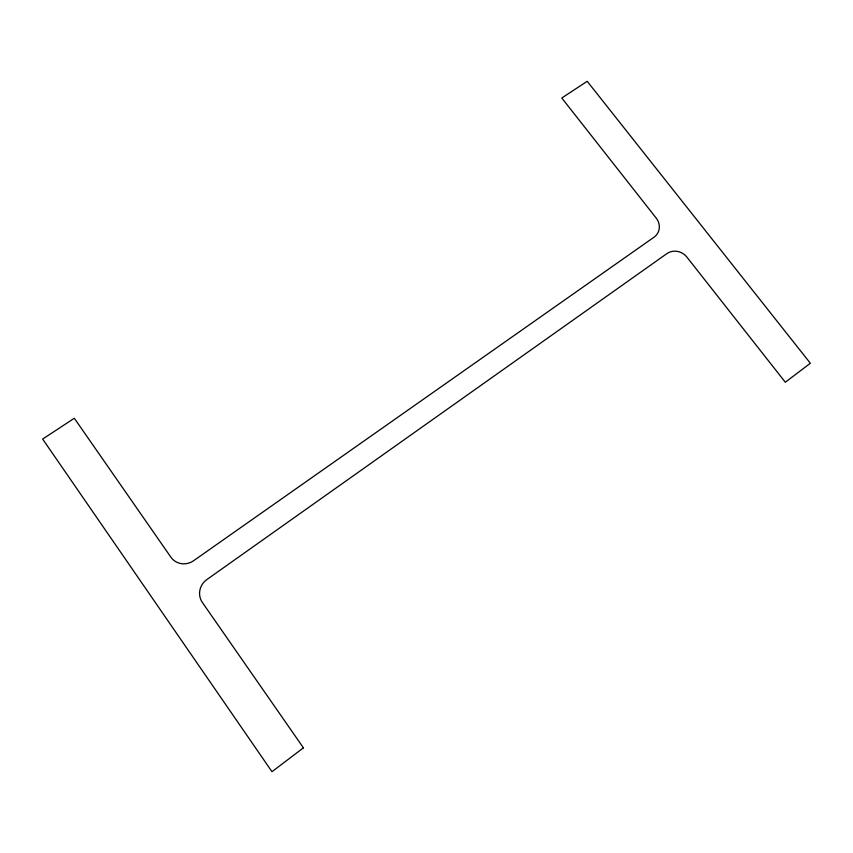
<?xml version="1.0" encoding="UTF-8"?>
<svg xmlns="http://www.w3.org/2000/svg" width="853" height="853" viewBox="0 0 853 853"><rect width="100%" height="100%" fill="white"/><g stroke="black" fill="none" stroke-linecap="round" stroke-linejoin="round"><path stroke-width="1.28" d="M303.423 747.846L271.979 771.698L42.65 439.06L74.318 418.258L170.888 557.18A16.548 15.908 -35.5 0 0 193.599 560.73L654.048 237.187A14.554 13.403 32.5 0 0 656.213 218.091L561.786 97.999L587.216 81.302L810.35 363.25L785.314 382.24L686.942 257.158A14.65 13.509 36 0 0 666.918 253.597L206.778 579.624A16.655 16.068 -43.3 0 0 202.374 602.474L303.423 747.846"/></g></svg>
